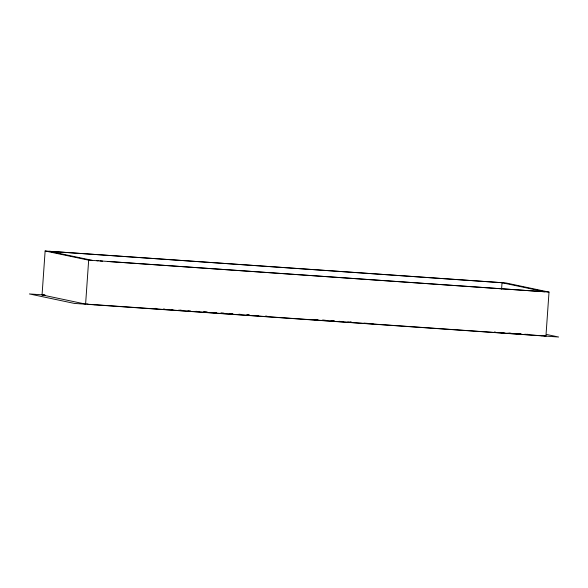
<?xml version="1.0" encoding="UTF-8"?>
<svg xmlns="http://www.w3.org/2000/svg" width="588" height="588" viewBox="0 0 588 588"><rect width="100%" height="100%" fill="white"/><g stroke="black" fill="none" stroke-linecap="round" stroke-linejoin="round"><path stroke-width="0.88" d="M45.129 250.988L88.67 260.161L85.598 304.099L42.057 294.926L45.129 250.988L505.9 282.953L549.016 292.089L545.943 336.027L94.786 304.694M501.586 289.127L502.034 282.718L49.355 251.311L92.382 260.381M528.252 334.469L527.502 334.3L528.178 334.418M350.573 322.106L351.33 322.143L350.698 321.93M350.117 322.084L347.743 321.945M525.606 334.337L528.112 334.469L526.282 334.381M525.812 334.351L524.599 334.278M265.548 316.072L266.981 316.168M247.607 314.874L249.275 314.984M256.53 315.499L258.602 315.587M238.816 314.293L241.484 314.47L238.86 314.33M246.659 314.852L249.202 315.021M230.195 313.713L232.76 313.889M342.062 321.526L343.098 321.599M96.697 260.675L97.667 260.741M88.67 260.161L98.203 260.815M221.345 313.11L224.035 313.294M229.269 313.691L232.826 313.926M212.599 312.515L216.031 312.75M322.908 320.195L325.877 320.394M323.62 320.276L325.987 320.438M339.511 321.357L342.12 321.57M509.201 333.183L510.722 333.286M89.31 304.319L95.013 304.746M368.478 323.459L363.95 323.106M371.763 323.679L372.983 323.767M507.789 333.117L512.332 333.433M519.777 333.955L520.718 334.021M520.527 334.006L521.269 334.058M97.858 260.756L544.789 291.766L502.196 282.784M99.938 260.94L102.525 261.116M107.516 261.462L549.016 292.089M44.747 295.007L29.4 293.941L74.448 303.43L558.6 337.012L546.781 334.521M42.057 294.926L45.041 295.132M516.661 333.705L520.299 333.955M517.83 333.822L515.97 333.69M203.874 311.905L207.439 312.154M322.114 320.173L323.224 320.247M331.081 320.798L334.499 321.041M338.894 321.349L340.68 321.474M504.166 332.867L499.33 332.514M517.683 333.808L518.859 333.888M195.723 311.368L198.325 311.552A88.193 0.772 4 0 0 198.979 311.603M519.586 333.94L519.968 333.969M503.085 332.757L500.109 332.521M331.279 320.776L334.035 320.974M195.892 311.346L198.531 311.53M180.34 310.273L182.023 310.39M187.969 310.817L190.541 311.001M317.696 319.857L314.021 319.585M171.27 309.611L172.894 309.729M178.671 310.148L181.111 310.288M317.954 319.843L314.624 319.571M163.324 309.023L164.89 309.141M154.967 308.399L156.452 308.509M155.21 308.377L156.842 308.502M495.456 332.11L494.508 331.919M542.805 335.373L545.943 336.027M541.291 335.616L541.717 335.704M86.62 303.753L88.413 304.128M206.991 312.162A88.193 0.772 4 0 1 203.58 311.919M224.249 313.345A116.791 1.022 4 0 1 220.625 313.103M216.252 312.801A116.791 1.022 4 0 1 213.326 312.596"/></g></svg>
